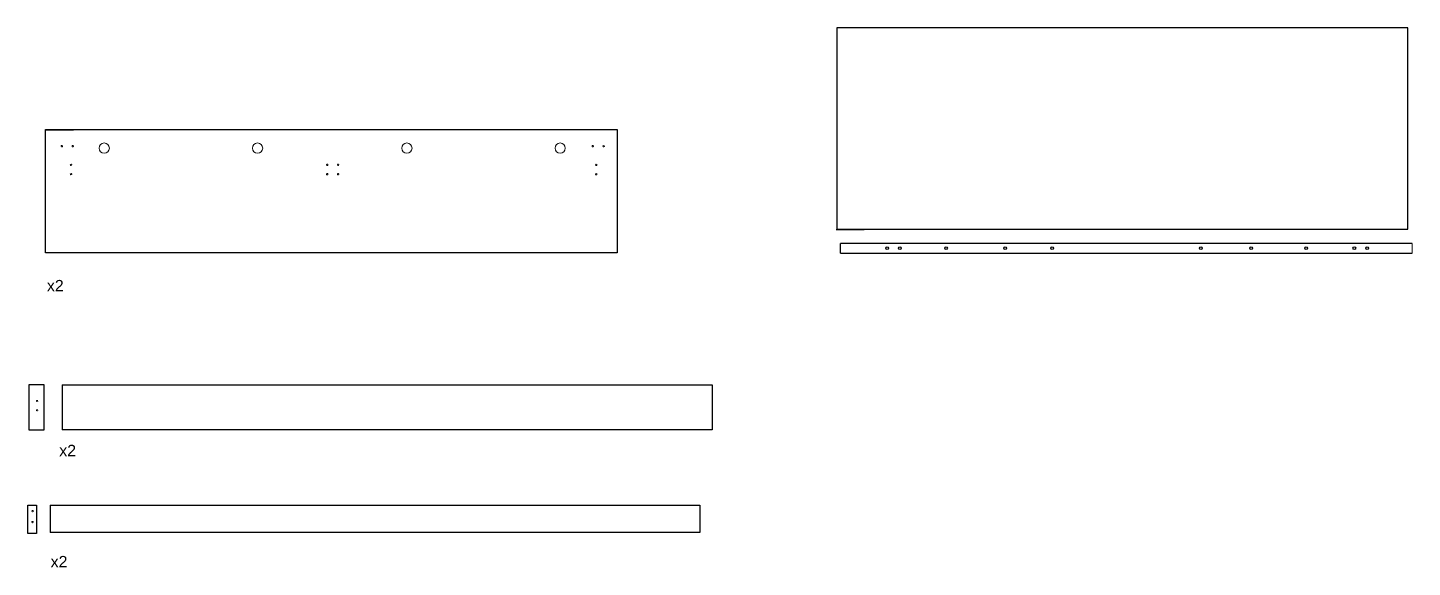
# Model space of a CAD drawing. Header units: millimetres. Extents: x -65822 to 124962, y -17646 to 50330.
# Drawn here: x -9522 to -5260, y 11349 to 13011 of the extents above; entities that cross this region are included whole.
import ezdxf

# ---------------------------------------------------------------- set-up
doc = ezdxf.new("R2010")
doc.units = ezdxf.units.MM
doc.header["$MEASUREMENT"] = 0
doc.linetypes.add('HIDDEN', pattern=[0.375, 0.25, -0.125])
for name, color, linetype, lineweight in [('Arredi', 1, 'Continuous', 30), ('Dettagli', 210, 'Continuous', 20), ('qqqqq', 2, 'Continuous', 9), ('Tratteggi', 2, 'HIDDEN', 15)]:
    doc.layers.add(name, color=color, linetype=linetype, lineweight=lineweight)
doc.layers.add('Testo', color=1, linetype='Continuous')
doc.layers.add('Viti', color=2, linetype='Continuous')
doc.styles.get("Standard").update_dxf_attribs({"font": 'Arial.ttf'})

msp = doc.modelspace()

# ---------------------------------------------------------------- linework, layer by layer
at = {"layer": 'Arredi'}
for p, q in [((-9467.417, 12696.001), (-9381.149, 12696.001)), ((-7033.585, 12389.319), (-6947.317, 12389.319)), ((-7019.932, 12316.027), (-7019.932, 12346.027)), ((-5259.932, 12346.027), (-7019.932, 12346.027)), ((-7019.932, 12316.027), (-5259.932, 12316.027)), ((-9415.374, 11910.685), (-7415.374, 11910.685)), ((-9415.374, 11910.685), (-9415.374, 11772.435)), ((-7415.374, 11910.685), (-7415.374, 11772.435)), ((-7415.374, 11772.435), (-9415.374, 11772.435)), ((-9452.844, 11540.131), (-7452.844, 11540.131)), ((-9452.844, 11540.131), (-9452.844, 11456.609)), ((-7452.844, 11540.131), (-7452.844, 11456.609)), ((-7452.844, 11456.609), (-9452.844, 11456.609))]:
    msp.add_line(p, q, dxfattribs=at)
for points in [[(-7031.445, 13010.54), (-7031.445, 12390.54), (-5273.585, 12390.54), (-5273.585, 13010.54)], [(-9467.417, 12697.222), (-7707.417, 12697.222), (-7707.417, 12317.222), (-9467.417, 12317.222)], [(-9518.139, 11910.685), (-9518.139, 11772.435), (-9471.386, 11772.435), (-9471.386, 11910.685)], [(-9494.409, 11540.427), (-9494.409, 11453.694), (-9521.82, 11453.694), (-9521.82, 11540.427)]]:
    msp.add_lwpolyline(points, close=True, dxfattribs=at)
at = {"layer": 'Dettagli'}
for centre in [(-9286.175, 12639.753), (-8814.221, 12639.753), (-8354.69, 12639.753), (-7882.735, 12639.753)]:
    msp.add_circle(centre, 15.787, dxfattribs=at)
at = {"layer": 'qqqqq', "color": 0}
msp.add_line((-5259.932, 12316.027), (-5259.932, 12346.027), dxfattribs=at)
at = {"layer": 'Tratteggi'}
for centre in [(-9416.61, 12646.042), (-9383.064, 12646.042), (-7782.441, 12646.042), (-7748.895, 12646.042), (-9388.395, 12588.167), (-8599.942, 12588.167), (-8566.396, 12588.167), (-7771.845, 12588.167), (-9388.395, 12559.442), (-8599.942, 12559.442), (-8566.396, 12559.442), (-7771.845, 12559.442), (-9492.647, 11861.022), (-9492.647, 11832.296), (-9506.994, 11521.938), (-9506.994, 11488.392)]:
    msp.add_circle(centre, 2.233, dxfattribs=at)
at = {"layer": 'Viti'}
for centre in [(-6876.383, 12331.772), (-6837.345, 12331.772), (-6695.146, 12331.772), (-6513.47, 12331.772), (-6368.087, 12331.772), (-5911.141, 12331.772), (-5756.207, 12331.772), (-5586.892, 12331.772), (-5438.372, 12331.772), (-5399.108, 12331.772)]:
    msp.add_circle(centre, 4.183, dxfattribs=at)

# ---------------------------------------------------------------- texts
at = {"layer": 'Testo', "char_height": 35, "attachment_point": 1}
for insert in [(-9462.694, 12233.918), (-9424.682, 11726.385), (-9451.134, 11384.224)]:
    msp.add_mtext_dynamic_manual_height_columns('x2', width=211.5, gutter_width=175, heights=[0], dxfattribs=dict(at, insert=insert))

doc.saveas('drawing.dxf')
